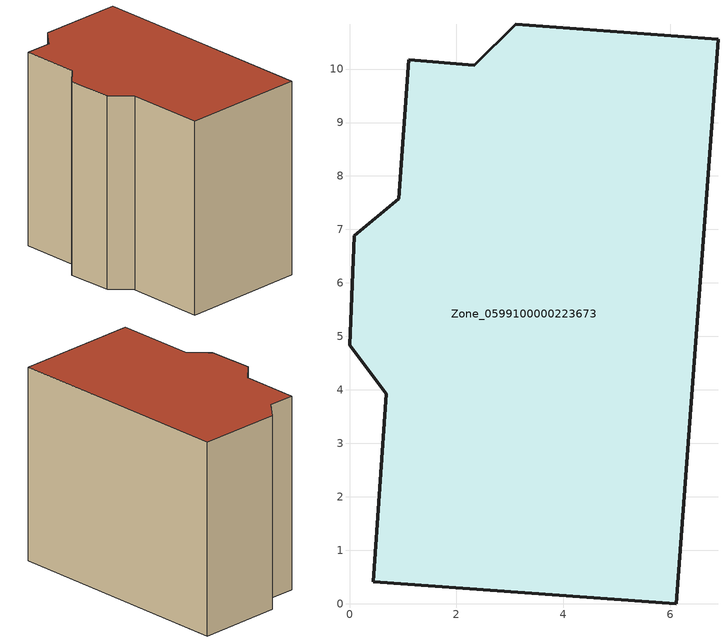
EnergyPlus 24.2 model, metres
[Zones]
Zone_0599100000223673
 floor ground (C_G): 2.33,10.07 3.11,10.84 6.89,10.56 6.11,0 0.44,0.41 0.69,3.93 0,4.84 0.09,6.88 0.92,7.57 1.11,10.17 z0
 wall outside (C_F): 0.92,7.57 0.09,6.88 0,4.84 0.69,3.93 0.44,0.41 6.11,0 6.89,10.56 3.11,10.84 2.33,10.07 1.11,10.17 0.92,7.57 z0:8.84
 roof outside (C_R): 2.33,10.07 1.11,10.17 0.92,7.57 0.09,6.88 0,4.84 0.69,3.93 0.44,0.41 6.11,0 6.89,10.56 3.11,10.84 z8.84
[BUILDING]
Pand.0599100000223673: North Axis=0; Terrain=City; Loads Convergence Tolerance Value=0.04; Temperature Convergence Tolerance Value=0.4; Solar Distribution=FullExterior; Maximum Number of Warmup Days=25; Minimum Number of Warmup Days=1
[Site:Location]
Rotterdam.The.Hague.AP_ZH_NLD Design_Conditions: Latitude=51.96; Longitude=4.45; Time Zone=1; Elevation=-4.5
[SITE:GROUNDTEMPERATURE:BUILDINGSURFACE]
18, 18, 18, 18, 18, 18, 18, 18, 18, 18, 18, 18
[MATERIAL] Thermal Absorptance=0.9; Solar Absorptance=0.7; Visible Absorptance=0.7
Name | Roughness | Thickness | Conductivity | Density | Specific Heat
G.TI.1946 | MediumSmooth | 0.15 | 1 | 540 | 1210
F.TI.1946 | Rough | 0.3 | 0.857143 | 1920 | 840
R.TI.1946 | MediumRough | 0.2 | 0.1 | 1500 | 1000
[CONSTRUCTION]
C_G: G.TI.1946
C_F: F.TI.1946
C_R: R.TI.1946
[ZONE]
Zone_0599100000223673: Type=1; Multiplier=1; Ceiling Height=Autocalculate; Volume=Autocalculate; Floor Area=autocalculate; Part of Total Floor Area=Yes
[ZONEINFILTRATION:DESIGNFLOWRATE]
Infil_Zone_0599100000223673: Zone or ZoneList or Space or SpaceList=Zone_0599100000223673; Schedule=AlwaysOn; Design Flow Rate Calculation Method=Flow/Area; Flow Rate per Floor Area=0.003; Constant Term Coefficient=1; Temperature Term Coefficient=0; Velocity Term Coefficient=0; Velocity Squared Term Coefficient=0
[HVACTEMPLATE:ZONE:IDEALLOADSAIRSYSTEM]
Zone_0599100000223673: Maximum Heating Supply Air Temperature=50; Minimum Cooling Supply Air Temperature=13; Maximum Heating Supply Air Humidity Ratio=0.0156; Minimum Cooling Supply Air Humidity Ratio=0.0077; Heating Limit=NoLimit; Cooling Limit=NoLimit; Dehumidification Control Type=ConstantSensibleHeatRatio; Cooling Sensible Heat Ratio=0.7; Dehumidification Setpoint=60; Humidification Control Type=None; Humidification Setpoint=30; Outdoor Air Method=None; Outdoor Air Flow Rate per Person=0.00944; Outdoor Air Flow Rate per Zone Floor Area=0; Outdoor Air Flow Rate per Zone=0; Demand Controlled Ventilation Type=None; Outdoor Air Economizer Type=NoEconomizer; Heat Recovery Type=None; Sensible Heat Recovery Effectiveness=0.7; Latent Heat Recovery Effectiveness=0.65
[ZONECONTROL:THERMOSTAT]
ThermostatControl_Zone_0599100000223673: Zone or ZoneList=Zone_0599100000223673; Control Type Schedule=DualSetpointControlType; Control 1=Thermostat_Zone_0599100000223673; Temperature Difference Between Cutout And Setpoint=0
[THERMOSTATSETPOINT:DUALSETPOINT]
Thermostat_Zone_0599100000223673: Heating Setpoint Temperature Schedule=HeatingSetpoint_Zone_0599100000223673; Cooling Setpoint Temperature Schedule=CoolingSetpoint_Zone_0599100000223673
[SCHEDULE:COMPACT]
HeatingSetpoint_Zone_0599100000223673: Through: 12/31, For: AllDays, Until: 24:00, 21
CoolingSetpoint_Zone_0599100000223673: Through: 12/31, For: AllDays, Until: 24:00, 24
DualSetpointControlType: Through: 12/31, For: AllDays, Until: 24:00, 4
AlwaysOn: Through: 12/31, For: AllDays, Until: 24:00, 1
